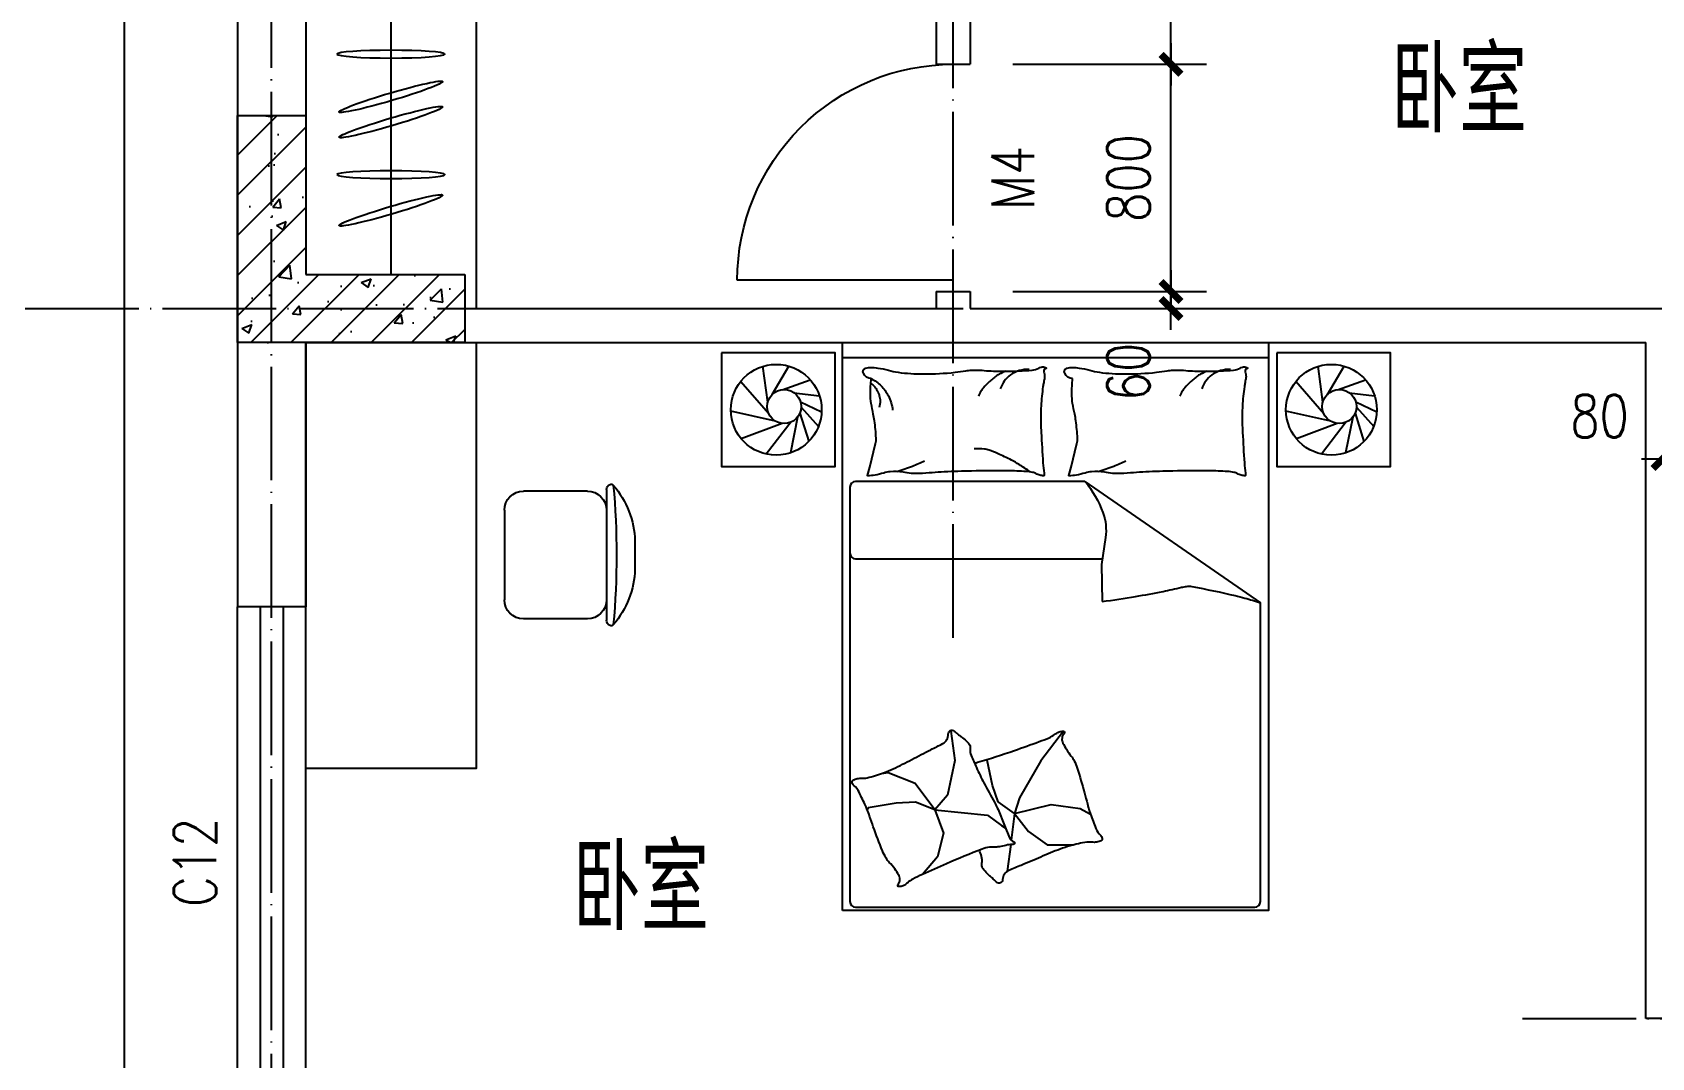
# Model space of a CAD drawing. Extents: x 12400 to 217743, y 86702 to 209848.
# Drawn here: x 84816 to 90519, y 115535 to 119145 of the extents above; entities that cross this region are included whole.
import ezdxf
from ezdxf.enums import TextEntityAlignment as Align

# ---------------------------------------------------------------- set-up
doc = ezdxf.new("R2010")
doc.units = 0
doc.header["$LTSCALE"] = 200
doc.linetypes.add('DOTE', pattern=[2.42, 2, -0.2, 0.02, -0.2])
doc.layers.get('0').update_dxf_attribs({"linetype": 'CONTINUOUS'})
doc.layers.get('DEFPOINTS').update_dxf_attribs({"linetype": 'CONTINUOUS'})
for name, color, linetype in [('8', 8, 'CONTINUOUS'), ('COLUMN', 4, 'CONTINUOUS'), ('DOTE', 1, 'DOTE'), ('HATCH', 8, 'CONTINUOUS'), ('PUB_DIM', 3, 'CONTINUOUS'), ('PUB_TEXT', 7, 'CONTINUOUS'), ('WALL', 4, 'CONTINUOUS'), ('WINDOW', 2, 'CONTINUOUS'), ('家具', 8, 'CONTINUOUS')]:
    doc.layers.add(name, color=color, linetype=linetype)
doc.styles.add('_SIMPLEX', font='SIMPLEX.shx', dxfattribs={"width": 0.8, "bigfont": 'hztxt.shx'})
doc.styles.add('_萙PMK', font='txt', dxfattribs={"width": 0.8, "bigfont": 'HZTXT.SHX'})
doc.styles.add('DIM_FONT', font='SIMPLEX', dxfattribs={"width": 0.8})
doc.styles.add('SIMPLEX', font='SIMPLEX.SHX')
doc.dimstyles.new('DIMN50', dxfattribs={"dimscale": 0.5, "dimtxt": 300, "dimasz": 1, "dimexe": 250, "dimexo": 300, "dimgap": 150, "dimtad": 1, "dimdec": 0, "dimzin": 0, "dimdsep": 46, "dimtxsty": 'DIM_FONT', "dimblk": '_DIMX', "dimblk1": 'DOTSMALL', "dimblk2": 'DOTSMALL', "dimcen": 2.5, "dimclrt": 7, "dimadec": 0, "dimazin": 0, "dimtfac": 1, "dimtdec": 0, "dimtix": 1, "dimtmove": 2, "dimatfit": 3, "dimldrblk": '_DIMX', "dimfxl": 1, "dimtolj": 1, "dimtzin": 0, "dimarcsym": 0})

# ---------------------------------------------------------------- blocks, each defined once
blk = doc.blocks.new('M_C54TQD')
for p, q in [((0, -52.4), (1500, -52.4)), ((25.8, -508.5), (25.8, -1967.8)), ((853.5, -488.5), (45.8, -488.5)), ((853.5, -488.5), (1471.6, -915.9)), ((45.8, -761.1), (915.3, -761.1)), ((1471.6, -1967.8), (1471.6, -915.9)), ((381, -1368.3), (394.8, -1471.4)), ((777.6, -1368.4), (698.4, -1472.4)), ((394.8, -1471.4), (369, -1593.5)), ((528.4, -1559.3), (508.6, -1470.4)), ((698.4, -1472.4), (623.3, -1602.7)), ((160.8, -1514.4), (136.8, -1517.8)), ((255.4, -1552.2), (160.8, -1514.4)), ((324.3, -1645), (255.4, -1552.2)), ((369, -1593.5), (324.3, -1645)), ((548.2, -1616.6), (528.4, -1559.3)), ((90.3, -1638.1), (87, -1644.6)), ((188.4, -1621), (90.3, -1638.1)), ((257.2, -1617.5), (188.4, -1621)), ((324.3, -1645), (257.2, -1617.5)), ((324.3, -1645), (510, -1663.9)), ((324.3, -1645), (355.2, -1727.5)), ((605.5, -1658), (548.2, -1616.6)), ((623.3, -1602.7), (605.5, -1658)), ((605.5, -1658), (734, -1626.4)), ((734, -1626.4), (836.8, -1640.3)), ((836.8, -1640.3), (872.8, -1660.3)), ((510, -1663.9), (559.9, -1700)), ((559.9, -1700), (572, -1708.6)), ((605.5, -1658), (593.7, -1752.2)), ((605.5, -1658), (654.9, -1721.3)), ((355.2, -1727.5), (334.6, -1810)), ((591.9, -1766.9), (580, -1861.5)), ((654.9, -1721.3), (720.1, -1768.7)), ((334.6, -1810), (281, -1872.6)), ((720.1, -1768.7), (813, -1768.7)), ((45.8, -1987.8), (1451.6, -1987.8))]:
    blk.add_line(p, q)
blk.add_lwpolyline([(0, -2000), (0, 0), (1500, 0), (1500, -2000)], close=True)
for points in [[(101, -126.8, -0.263368), (73, -108, -0.494818), (82.2, -89.3, -0.049225), (99.9, -87.5, -0.036831), (123.5, -89.3, -0.031893), (161.5, -97.4, 0.035782), (195.4, -104.4, 0.032941), (285.1, -110.3, 0.026564), (396.3, -104.4, 0.017905), (433.8, -99, -0.033397), (454, -96.8, -0.03204), (491.1, -97.5, 0.018442), (555.4, -100.5, 0.010837), (620.2, -99.8, 0.014624), (668.1, -96.8, 0.111249), (690.6, -89.5, -0.153708), (707.5, -85.5, -0.076444), (715, -87.2, -0.215512), (716.9, -89.3, -0.585858), (714.3, -92.3, 0.363489), (709.4, -94.9, 0.191716), (709.4, -106.4, -0.129675), (711.3, -123, -0.01735), (708.3, -139.8, 0.019326), (705.7, -154.9, 0.018818), (699, -223.3, 0.021828), (698.1, -282.6, 0.006204), (699.5, -316.4, 0.001963), (705.7, -423.3, 0.028341), (709.9, -459.4, -0.117014), (709.4, -468.3, -0.36606), (708, -469.3, -0.03973), (694.4, -466.5, -0.048309), (680.6, -461, 0.062981), (670, -457.1, 0.04058), (646.6, -453.7, 0.014345), (579.8, -451.4, 0.005484), (454.4, -452.2, 0.007153), (358.2, -455.2, 0.008762), (315.7, -457.9, -0.008153), (270, -460.8, -0.06251), (212.9, -456.4, 0.078669), (167.3, -454.4, 0.047825), (144.9, -459.1, -0.034494), (114.1, -466.5, -0.023571), (88.8, -469.5, -0.510228), (87.8, -468.3), (95.3, -438.3), (116, -355.7, 0.073041), (118, -336.2, 0.023305), (112.2, -275, 0.018299), (108.2, -252.2, -0.01097), (100.8, -214.2, -0.042281), (97.9, -179.9, -0.027201), (100.8, -126.5)], [(574.8, -100.6, 0.027842), (551.1, -111.2, 0.048685), (538.5, -119.3, 0.023666), (510.6, -143.6, 0.031223), (491.6, -164.3, 0.046801), (486.5, -172, 0.023191), (478.4, -188.7)], [(656.8, -94.9, 0.088153), (622.3, -98.4, 0.088153), (591.1, -113.7, 0.077547), (569.5, -135.3, 0.077547), (555.4, -162.4)], [(810.2, -126.8, -0.263368), (782.3, -108, -0.494818), (791.4, -89.3, -0.049225), (809.1, -87.5, -0.036831), (832.8, -89.3, -0.031893), (870.7, -97.4, 0.035782), (904.6, -104.4, 0.032941), (994.3, -110.3, 0.026564), (1105.5, -104.4, 0.017905), (1143, -99, -0.033397), (1163.3, -96.8, -0.03204), (1200.3, -97.5, 0.018442), (1264.7, -100.5, 0.010837), (1329.4, -99.8, 0.014624), (1377.3, -96.8, 0.111249), (1399.9, -89.5, -0.153708), (1416.8, -85.5, -0.076444), (1424.2, -87.2, -0.215512), (1426.2, -89.3, -0.585858), (1423.5, -92.3, 0.363489), (1418.6, -94.9, 0.191716), (1418.6, -106.4, -0.129675), (1420.5, -123, -0.01735), (1417.5, -139.8, 0.019326), (1414.9, -154.9, 0.018818), (1408.3, -223.3, 0.021828), (1407.4, -282.6, 0.006204), (1408.8, -316.4, 0.001963), (1414.9, -423.3, 0.028341), (1419.2, -459.4, -0.117014), (1418.6, -468.3, -0.36606), (1417.2, -469.3, -0.03973), (1403.6, -466.5, -0.048309), (1389.9, -461, 0.062981), (1379.2, -457.1, 0.04058), (1355.8, -453.7, 0.014345), (1289.1, -451.4, 0.005484), (1163.6, -452.2, 0.007153), (1067.5, -455.2, 0.008762), (1024.9, -457.9, -0.008153), (979.2, -460.8, -0.06251), (922.1, -456.4, 0.078669), (876.5, -454.4, 0.047825), (854.1, -459.1, -0.034494), (823.4, -466.5, -0.023571), (798, -469.5, -0.510228), (797.1, -468.3), (804.6, -438.3), (825.2, -355.7, 0.073041), (827.2, -336.2, 0.023305), (821.5, -275, 0.018299), (817.4, -252.2, -0.01097), (810.1, -214.2, -0.042281), (807.2, -179.9, -0.027201), (810.1, -126.5)], [(1284.1, -100.6, 0.027842), (1260.3, -111.2, 0.048685), (1247.8, -119.3, 0.023666), (1219.8, -143.6, 0.031223), (1200.8, -164.3, 0.046801), (1195.7, -172, 0.023191), (1187.7, -188.7)], [(1366.1, -94.9, 0.088153), (1331.5, -98.4, 0.088153), (1300.3, -113.7, 0.077547), (1278.7, -135.3, 0.077547), (1264.7, -162.4)], [(99.3, -142.8, -0.05369), (113.5, -155.8, -0.070312), (121.6, -168.1, -0.015448), (125.4, -176.6, -0.013244), (129.1, -186.8, -0.082127), (132.1, -204.9, -0.064164), (129.1, -228.1)], [(100.8, -126.8, -0.077379), (135.6, -152.1, -0.077379), (161.1, -186.8, -0.047525), (171, -211.5, -0.047525), (176.1, -237.5)], [(660.6, -455.2, 0.016108), (621.7, -429, 0.024599), (594.9, -413.9, 0.009477), (545.8, -390.6, 0.015937), (516, -378.3, 0.072521), (499.6, -374.7, 0.033339), (463.4, -374.5)], [(191.4, -453.7, 0.009729), (218.7, -444.6, 0.009729), (245.6, -434.6, 0.007971), (267.3, -425.5, 0.007971), (288.8, -415.8)], [(900.6, -453.7, 0.009729), (927.9, -444.6, 0.009729), (954.8, -434.6, 0.007971), (976.6, -425.5, 0.007971), (998, -415.8)], [(853.5, -488.5, -0.085272), (916.8, -598.6, -0.124044), (926, -686.2), (912.4, -781.6), (914.1, -911.7)], [(914.1, -911.7, 0.007867), (1031.7, -893.9, 0.009508), (1128.5, -875.9, 0.006616), (1193.5, -861.5, -0.023828), (1211.7, -858.2, -0.080713), (1230.3, -858.7, -0.009591), (1382.9, -890.6, -0.013133), (1416.4, -899.2, -0.007859), (1471.6, -915.9)], [(464, -1480.4, 0.025626), (475.6, -1477.6, 0.0108), (604.9, -1436, 0.00456), (692.4, -1404.8, 0.01125), (727.5, -1391, 0.069394), (746.3, -1379.9, -0.079756), (762.9, -1370.5, -0.106399), (777.6, -1368.4, -0.328642), (781.6, -1371.8, -0.299547), (779.2, -1378.3, 0.189917), (773.7, -1387.1, 0.033518), (772.5, -1397.4, 0.075627), (773, -1402, 0.053489), (776, -1409.8, 0.017838), (788.1, -1431.8, 0.038394), (805.3, -1456.1, -0.059529), (815.7, -1472.2, -0.035943), (826.3, -1498.4, -0.011245), (851.9, -1584.7, -0.006203), (862.2, -1624.3, 0.010783), (868.3, -1647, 0.019485), (872.8, -1660.3, 0.005062), (892.4, -1710.5, 0.101392), (909.1, -1735.8, -0.223768), (914, -1749.2, -0.25558), (910.9, -1753.8, -0.081563), (895.2, -1758.9, -0.071805), (878.1, -1759, 0.069985), (860.5, -1759.1, 0.03546), (801, -1772.1, 0.029432), (732, -1796.8, 0.001554), (698.6, -1811.2, -0.00152), (664.5, -1825.8, -0.004735), (629.3, -1840.5, 0.00382), (585.5, -1858.6, 0.296001), (563.6, -1890.9, -0.649774), (542.2, -1899.9, -0.02319), (537.7, -1895.3, 0.0288), (534, -1891.6, 0.005727), (527.4, -1885.8, -0.004358), (518.8, -1878.2, -0.027528), (501.8, -1861.4, -0.046214), (493.2, -1849.9, -0.194121), (490.4, -1833.2, 0.133719), (489.3, -1809.2, 0.005779), (481.8, -1787.2, 0.008882)]]:
    blk.add_lwpolyline(points, format="xyb")
blk.add_lwpolyline([(58.1, -1583.2, 0.101392), (39.5, -1559.2, -0.223768), (33.6, -1546.2, -0.25558), (36.4, -1541.4, -0.081563), (51.6, -1535.1, -0.071805), (68.7, -1533.7, 0.069985), (86.2, -1532.2, 0.03546), (144.5, -1514.8, 0.029432), (211.5, -1484.8, 0.001554), (243.6, -1467.9, -0.00152), (276.5, -1450.7, -0.004735), (310.5, -1433.4, 0.00382), (352.7, -1412, 0.296001), (372.1, -1378.1, -0.649774), (392.8, -1367.5, -0.02319), (397.6, -1371.7, 0.0288), (401.6, -1375.1, 0.005727), (408.6, -1380.4, -0.004358), (417.8, -1387.3, -0.027528), (436, -1402.8, -0.046214), (445.5, -1413.5, -0.194121), (449.5, -1430, 0.133719), (452.5, -1453.8, 0.011505), (471.2, -1496.2, 0.008882), (497.5, -1550, 0.012426), (534.6, -1618.4, -0.033612), (547.3, -1644.2), (570.3, -1700.5), (588.1, -1744, 0.224341), (602.6, -1757.3, -0.722772), (602.8, -1766.1, -0.103513), (599, -1766.6, 0.053465), (591.8, -1766.9, 0.030109), (568.7, -1771.5, -0.031436), (546.6, -1775.9, -0.05324), (531.5, -1776.4, 0.05518), (516.9, -1776.8, 0.056271), (491.6, -1783.4, 0.0108), (365.9, -1834.8, 0.00456), (281, -1872.6, 0.01125), (247.1, -1889, 0.069394), (229.2, -1901.6, -0.079756), (213.3, -1912.2, -0.106399), (198.9, -1915.4, -0.328642), (194.6, -1912.4, -0.299547), (196.5, -1905.7, 0.189917), (201.3, -1896.5, 0.033518), (201.7, -1886.2, 0.075627), (200.8, -1881.6, 0.053489), (197.3, -1874, 0.017838), (183.5, -1853, 0.038394), (164.5, -1830.2, -0.059529), (152.9, -1814.9, -0.035943), (140.3, -1789.6, -0.011245), (108.1, -1705.4, -0.006203), (94.9, -1666.8, 0.010783), (87, -1644.6, 0.019485), (81.6, -1631.7, 0.005062)], format="xyb", close=True)
for centre, start, end in [((45.8, -508.5), 90, 180), ((45.8, -741.1), 180, 270), ((45.8, -1967.8), 180, 270), ((1451.6, -1967.8), 270, 0)]:
    blk.add_arc(centre, 20, start, end)
at = {"style": 'DIM_FONT', "width": 0.8, "flags": 9}
for tag in ['YSIZE', 'XSIZE']:
    blk.add_attdef(tag, (0, 0), '', height=0.5, dxfattribs=at)
blk = doc.blocks.new('M_C5')
for p, q in [((-70.8, 21.3), (-105.6, 120.2)), ((-60.2, 62.7), (-49.6, 152.1)), ((-28.1, 85.6), (7.4, 159.8)), ((-9, 88), (58.7, 149.2)), ((12.2, 83.3), (111.9, 114.4)), ((25.5, 75.4), (152, 50)), ((-54, -14.1), (-153.6, 45)), ((42.3, 52.6), (156.1, -35.1)), ((48.3, 20.6), (102.1, -123.2)), ((-26.4, -30), (-153, -46.9)), ((14.5, -26.2), (-99.1, -125.6)), ((40.5, -2.3), (5.1, -160))]:
    blk.add_line(p, q)
for centre, radius in [((0, 0), 160), ((-11.2, 28), 60)]:
    blk.add_circle(centre, radius)
at = {"width": 0.8, "flags": 9}
for tag in ['XSIZE', 'YSIZE']:
    blk.add_attdef(tag, (0, 0), '', height=0.5, dxfattribs=at)
blk = doc.blocks.new('A$C61510689')
for points in [[(36.3, 1955.5), (436.3, 1955.5), (436.3, 2355.5), (36.3, 2355.5)], [(36.3, 0), (436.3, 0), (436.3, 400), (36.3, 400)]]:
    blk.add_lwpolyline(points, close=True)
for p in [(236.4, 2147.6), (236.4, 192.2)]:
    blk.add_blockref('M_C5', p)
at = {"rotation": 90}
blk.add_blockref('M_C54TQD', (0, 426.1), dxfattribs=at)
blk = doc.blocks.new('_C2JIQ')
for p, q in [((49.6, 0), (-49.6, 0)), ((230, -100), (-230, -100)), ((-225, -167.5), (-225, -392.5)), ((225, -167.5), (225, -392.5)), ((157.5, -460), (-157.5, -460))]:
    blk.add_line(p, q)
for centre, radius, start, end in [((-39.8, -315.4), 315.6, 91.7651, 130.7265), ((39.8, -315.4), 315.6, 49.2735, 88.2349), ((-239.2, -83.9), 10, 130.7265, 202.67), ((-230, -80), 20, 202.67, 270), ((0, -2777.8), 2712.7, 84.8023, 95.1977), ((-157.5, -167.5), 67.5, 90, 180), ((157.5, -167.5), 67.5, 0, 90), ((230, -80), 20, 270, 337.33), ((239.2, -83.9), 10, 337.33, 49.2735), ((-157.5, -392.5), 67.5, 180, 270), ((157.5, -392.5), 67.5, 270, 0)]:
    blk.add_arc(centre, radius, start, end)
at = {"style": 'DIM_FONT', "width": 0.8, "flags": 9}
for tag in ['YSIZE', 'XSIZE']:
    blk.add_attdef(tag, (0, 0), '', height=0.5, dxfattribs=at)
blk = doc.blocks.new('_DBLK')
blk.add_line((-0.45, 0), (-0.45, -0.95))
blk.add_arc((-0.45, 0), 0.95, 270, 0)
at = {"style": 'SIMPLEX', "flags": 9}
blk.add_attdef('A', text='', height=1, dxfattribs=at).set_placement((0, 1.5), align=Align.MIDDLE)
blk = doc.blocks.new('_WBLK')
for p, q in [((-0.5, 0.5), (0.5, 0.5)), ((0.5, 0.1667), (-0.5, 0.1667)), ((0.5, -0.1667), (-0.5, -0.1667)), ((-0.5, -0.5), (0.5, -0.5))]:
    blk.add_line(p, q)
at = {"style": 'SIMPLEX', "flags": 9}
blk.add_attdef('A', text='', height=1, dxfattribs=at).set_placement((0, 1.5), align=Align.MIDDLE)
blk = doc.blocks.new('_DIMX')
blk.add_line((-150, 0), (150, 0))
at = {"const_width": 50}
blk.add_lwpolyline([(-70, -70), (70, 70)], dxfattribs=at)
blk = doc.blocks.new('*D1752')
at = {"layer": 'DEFPOINTS', "color": 0}
for p in [(88118.6, 118232.9), (88826, 118232.9), (88118.6, 118172.9)]:
    blk.add_point(p, dxfattribs=at)
at = {"layer": 'PUB_DIM', "color": 0, "lineweight": -2}
for p, q in [((88268.6, 118232.9), (88951, 118232.9)), ((88826, 118233.4), (88826, 118233.9)), ((88826, 118172.9), (88826, 118232.9)), ((88268.6, 118172.9), (88951, 118172.9)), ((88826, 118172.4), (88826, 118171.9))]:
    blk.add_line(p, q, dxfattribs=at)
at = {"layer": 'PUB_DIM', "color": 0, "lineweight": -2, "xscale": 0.5, "yscale": 0.5, "zscale": 0.5}
for p, rotation in [((88826, 118232.9), 270), ((88826, 118172.9), 90)]:
    blk.add_blockref('_DIMX', p, dxfattribs=dict(at, rotation=rotation))
at = {"layer": 'PUB_DIM', "color": 7, "insert": (88676, 117949.7), "char_height": 150, "attachment_point": 5, "rotation": 90, "style": 'DIM_FONT'}
blk.add_mtext('\\A1;60', dxfattribs=at)
blk = doc.blocks.new('_DOTSMALL')
at = {"color": 0, "linetype": 'ByBlock', "const_width": 0.5}
blk.add_lwpolyline([(-0.0625, 0, 1), (0.0625, 0, 1)], format="xyb", close=True, dxfattribs=at)
blk = doc.blocks.new('*D1753')
at = {"layer": 'DEFPOINTS', "color": 0}
for p in [(88118.6, 119032.9), (88826, 119032.9), (88118.6, 118232.9)]:
    blk.add_point(p, dxfattribs=at)
at = {"layer": 'PUB_DIM', "color": 0, "lineweight": -2}
for p, q in [((88268.6, 119032.9), (88951, 119032.9)), ((88826, 118233.4), (88826, 119032.4)), ((88268.6, 118232.9), (88951, 118232.9))]:
    blk.add_line(p, q, dxfattribs=at)
at = {"layer": 'PUB_DIM', "color": 0, "lineweight": -2, "xscale": 0.5, "yscale": 0.5, "zscale": 0.5}
for p, rotation in [((88826, 119032.9), 90), ((88826, 118232.9), 270)]:
    blk.add_blockref('_DIMX', p, dxfattribs=dict(at, rotation=rotation))
at = {"layer": 'PUB_DIM', "color": 7, "insert": (88676, 118632.9), "char_height": 150, "attachment_point": 5, "rotation": 90, "style": 'DIM_FONT'}
blk.add_mtext('\\A1;800', dxfattribs=at)
blk = doc.blocks.new('*D1754')
at = {"layer": 'DEFPOINTS', "color": 0}
for p in [(88118.6, 120872.9), (88826, 120872.9), (88118.6, 119032.9)]:
    blk.add_point(p, dxfattribs=at)
at = {"layer": 'PUB_DIM', "color": 0, "lineweight": -2}
for p, q in [((88268.6, 120872.9), (88951, 120872.9)), ((88826, 119033.4), (88826, 120872.4)), ((88268.6, 119032.9), (88951, 119032.9))]:
    blk.add_line(p, q, dxfattribs=at)
at = {"layer": 'PUB_DIM', "color": 0, "lineweight": -2, "xscale": 0.5, "yscale": 0.5, "zscale": 0.5}
for p, rotation in [((88826, 120872.9), 90), ((88826, 119032.9), 270)]:
    blk.add_blockref('_DIMX', p, dxfattribs=dict(at, rotation=rotation))
at = {"layer": 'PUB_DIM', "color": 7, "insert": (88676, 119952.9), "char_height": 150, "attachment_point": 5, "rotation": 90, "style": 'DIM_FONT'}
blk.add_mtext('\\A1;1840', dxfattribs=at)
blk = doc.blocks.new('*D1755')
at = {"layer": 'DEFPOINTS', "color": 0}
for p in [(90558.6, 118052.9), (90638.6, 118052.9), (90638.6, 117644.2)]:
    blk.add_point(p, dxfattribs=at)
at = {"layer": 'PUB_DIM', "color": 0, "lineweight": -2}
for p, q in [((90558.6, 117902.9), (90558.6, 117519.2)), ((90638.6, 117902.9), (90638.6, 117519.2)), ((90558.1, 117644.2), (90557.6, 117644.2)), ((90558.6, 117644.2), (90638.6, 117644.2)), ((90639.1, 117644.2), (90639.6, 117644.2))]:
    blk.add_line(p, q, dxfattribs=at)
at = {"layer": 'PUB_DIM', "color": 0, "lineweight": -2, "xscale": 0.5, "yscale": 0.5, "zscale": 0.5}
blk.add_blockref('_DIMX', (90558.6, 117644.2), dxfattribs=at)
at = {"layer": 'PUB_DIM', "color": 0, "lineweight": -2, "xscale": 0.5, "yscale": 0.5, "zscale": 0.5, "rotation": 180}
blk.add_blockref('_DIMX', (90638.6, 117644.2), dxfattribs=at)
at = {"layer": 'PUB_DIM', "color": 7, "insert": (90335.4, 117794.2), "char_height": 150, "attachment_point": 5, "style": 'DIM_FONT'}
blk.add_mtext('\\A1;80', dxfattribs=at)

msp = doc.modelspace()

# ---------------------------------------------------------------- hatches: boundary and pattern name
at = {"layer": 'HATCH'}
h = msp.add_hatch(dxfattribs=at)
h.set_pattern_fill('AN31C', color=256, scale=500, style=0)
h.set_pattern_definition([(45, (86233.86, 50395.18), (-70.71068, 70.71068), []), (50, (86233.86, 50395.18), (358.6301, -31.3761), [37.5, -412.5]), (355, (86233.86, 50395.18), (-69.3757, 376.096), [30, -330]), (100.4514, (86263.75, 50392.57), (289.2547, 344.7198), [31.87, -350.571]), (46.1842, (86233.86, 50495.2), (533.6205, -82.7595), [56.25, -618.75]), (96.6356, (86278.33, 50488.3), (467.3314, 487.059), [47.805, -525.8565]), (351.1842, (86233.86, 50495.2), (467.331, 487.0593), [45, -495]), (21, (86283.86, 50470.18), (298.4535, -201.3094), [37.5, -412.5]), (326, (86283.86, 50470.18), (121.6577, 362.575), [30, -330]), (71.4514, (86308.74, 50453.4), (420.1113, 161.2652), [31.87, -350.571]), (37.5, (86233.86, 50395.18), (6.07993, 166.44693), [0, -326, 0, -335, 0, -331.25]), (7.5, (86233.86, 50395.18), (131.53477, 197.20586), [0, -191, 0, -318.5, 0, -126.25]), (327.5, (86122.36, 50395.18), (266.91122, -11.27744), [0, -125, 0, -390, 0, -517.5]), (317.5, (86072.36, 50395.18), (291.5931, 50.0525), [0, -162.5, 0, -259, 0, -367.5])])
h.paths.add_polyline_path([(85778.568, 118292.868), (85778.568, 118852.868), (85538.568, 118852.868), (85538.568, 118052.868), (86338.568, 118052.868), (86338.568, 118292.868)])

# ---------------------------------------------------------------- linework, layer by layer
at = {"layer": '8'}
msp.add_lwpolyline([(92178.568, 123692.868), (92178.568, 125172.868), (85138.568, 125172.868), (85138.568, 113552.868), (85538.568, 113552.868)], dxfattribs=at)
at = {"layer": 'COLUMN'}
for p, q in [((85538.568, 118852.868), (85778.568, 118852.868)), ((85538.568, 118052.868), (85538.568, 118852.868)), ((85778.568, 118852.868), (85778.568, 118292.868)), ((85778.568, 118292.868), (86338.568, 118292.868)), ((86338.568, 118292.868), (86338.568, 118052.868)), ((86338.568, 118052.868), (85538.568, 118052.868))]:
    msp.add_line(p, q, dxfattribs=at)
at = {"layer": 'DOTE'}
for p, q in [((85658.568, 103048.103), (85658.568, 125313.388)), ((88058.568, 117013.12), (88058.568, 125313.388)), ((84306.341, 118172.868), (92233.293, 118172.868)), ((90064.427, 115672.868), (99558.568, 115672.868))]:
    msp.add_line(p, q, dxfattribs=at)
at = {"layer": 'WALL'}
for p, q in [((88118.568, 122852.868), (88118.568, 119032.868)), ((85538.568, 121472.868), (85538.568, 117122.868)), ((87998.568, 120722.868), (87998.568, 119032.868)), ((85778.568, 120442.868), (85778.568, 118292.868)), ((87998.568, 119032.868), (88118.568, 119032.868)), ((87998.568, 118232.868), (87998.568, 118172.868)), ((87998.568, 118232.868), (88118.568, 118232.868)), ((88118.568, 118232.868), (88118.568, 118172.868)), ((86338.568, 118172.868), (87998.568, 118172.868)), ((88118.568, 118172.868), (90638.568, 118172.868)), ((85778.568, 118052.868), (90498.568, 118052.868)), ((85778.568, 118052.868), (85778.568, 117122.868)), ((90498.568, 115672.868), (90498.568, 118052.868)), ((85778.568, 117122.868), (85538.568, 117122.868)), ((91538.568, 115672.868), (90498.568, 115672.868))]:
    msp.add_line(p, q, dxfattribs=at)
at = {"layer": '家具'}
for p, q in [((86378.568, 120722.868), (86378.568, 118172.868)), ((86078.568, 120442.868), (86078.568, 118292.868))]:
    msp.add_line(p, q, dxfattribs=at)
msp.add_lwpolyline([(86378.568, 118052.868), (86378.568, 116552.868), (85778.568, 116552.868), (85778.568, 118052.868)], close=True, dxfattribs=at)
at = {"layer": '家具', "extrusion": (0, 0, -1)}
for centre in [(86078.568, 119068.702), (86078.568, 118644.482)]:
    msp.add_ellipse(centre, major_axis=(-190.025, 0), ratio=0.07170878, dxfattribs=at)
at = {"layer": '家具'}
for centre in [(86078.568, 118918.531), (86078.568, 118829.678), (86078.568, 118518.691)]:
    msp.add_ellipse(centre, major_axis=(-182.276, -53.713), ratio=0.07170878, dxfattribs=at)

# ---------------------------------------------------------------- block references
at = {"layer": 'WINDOW'}
ref = msp.add_blockref('_DBLK', (88058.568, 118632.868), dxfattribs=dict(at, xscale=-800, yscale=800, zscale=800, rotation=270))
ref.add_attrib('A', 'M4', dxfattribs={"layer": '0', "height": 150, "rotation": 90, "style": '_SIMPLEX', "width": 0.8, "flags": 8}).set_placement((88268.568, 118632.868), align=Align.MIDDLE)
ref = msp.add_blockref('_WBLK', (85658.568, 116222.868), dxfattribs=dict(at, xscale=1800, yscale=239.9999999999999, zscale=1800, rotation=89.99999999999999))
ref.add_attrib('A', 'C12', dxfattribs={"layer": '0', "height": 150, "rotation": 90, "style": '_SIMPLEX', "width": 0.8, "flags": 8}).set_placement((85388.568, 116222.868), align=Align.MIDDLE)
at = {"layer": '家具', "extrusion": (0, 0, -1), "xscale": -1, "zscale": -1, "rotation": 90}
msp.add_blockref('A$C61510689', (-87243.365, 118052.867), dxfattribs=at)
at = {"layer": '家具', "extrusion": (0, 0, -1), "zscale": -1, "rotation": 90}
msp.add_blockref('_C2JIQ', (-86938.152, 117305.191), dxfattribs=at)

# ---------------------------------------------------------------- texts
at = {"layer": 'PUB_TEXT', "style": '_萙PMK', "width": 0.8}
for p in [(89599.985, 118791.332), (86718.628, 115982.281)]:
    msp.add_text('卧室', height=300, dxfattribs=at).set_placement(p)

# ---------------------------------------------------------------- dimensions: what is measured, and where the dimension line sits
at = {"layer": 'PUB_DIM'}
for p1, p2, picture, middle in [((88118.568, 119032.857), (88118.568, 120872.857), '*D1754', (88675.965, 119952.857)), ((88118.568, 118232.857), (88118.568, 119032.857), '*D1753', (88675.965, 118632.857))]:
    dim = msp.add_aligned_dim(p1=p1, p2=p2, distance=-707.396, dimstyle='DIMN50', dxfattribs=at)
    dim.commit()
    dim.dimension.update_dxf_attribs({"geometry": picture, "text_midpoint": middle})
for base, p1, p2, angle, picture, middle in [((88825.965, 118232.857), (88118.568, 118172.857), (88118.568, 118232.857), 90, '*D1752', (88675.965, 117949.714)), ((90638.571, 117644.154), (90558.571, 118052.868), (90638.571, 118052.868), 0, '*D1755', (90335.428, 117794.154))]:
    dim = msp.add_linear_dim(base=base, p1=p1, p2=p2, angle=angle, dimstyle='DIMN50', dxfattribs=at)
    dim.commit()
    dim.dimension.update_dxf_attribs({"geometry": picture, "text_midpoint": middle, "dimtype": 161})

doc.saveas('drawing.dxf')
